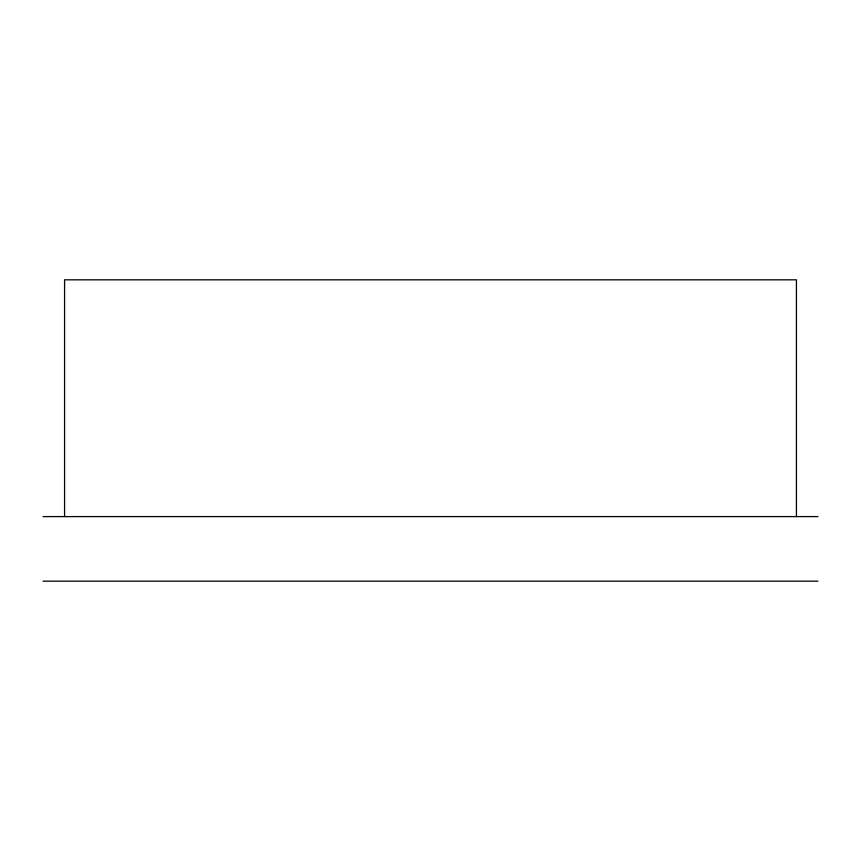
<?xml version="1.0" encoding="UTF-8"?>
<svg xmlns="http://www.w3.org/2000/svg" width="861" height="861" viewBox="0 0 861 861"><rect width="100%" height="100%" fill="white"/><g stroke="black" fill="none" stroke-linecap="round" stroke-linejoin="round"><path stroke-width="1.29" d="M43.05 516.6L817.95 516.6M43.05 581.175L817.95 581.175M796.425 516.6L796.425 279.825L64.575 279.825L64.575 516.6"/></g></svg>
